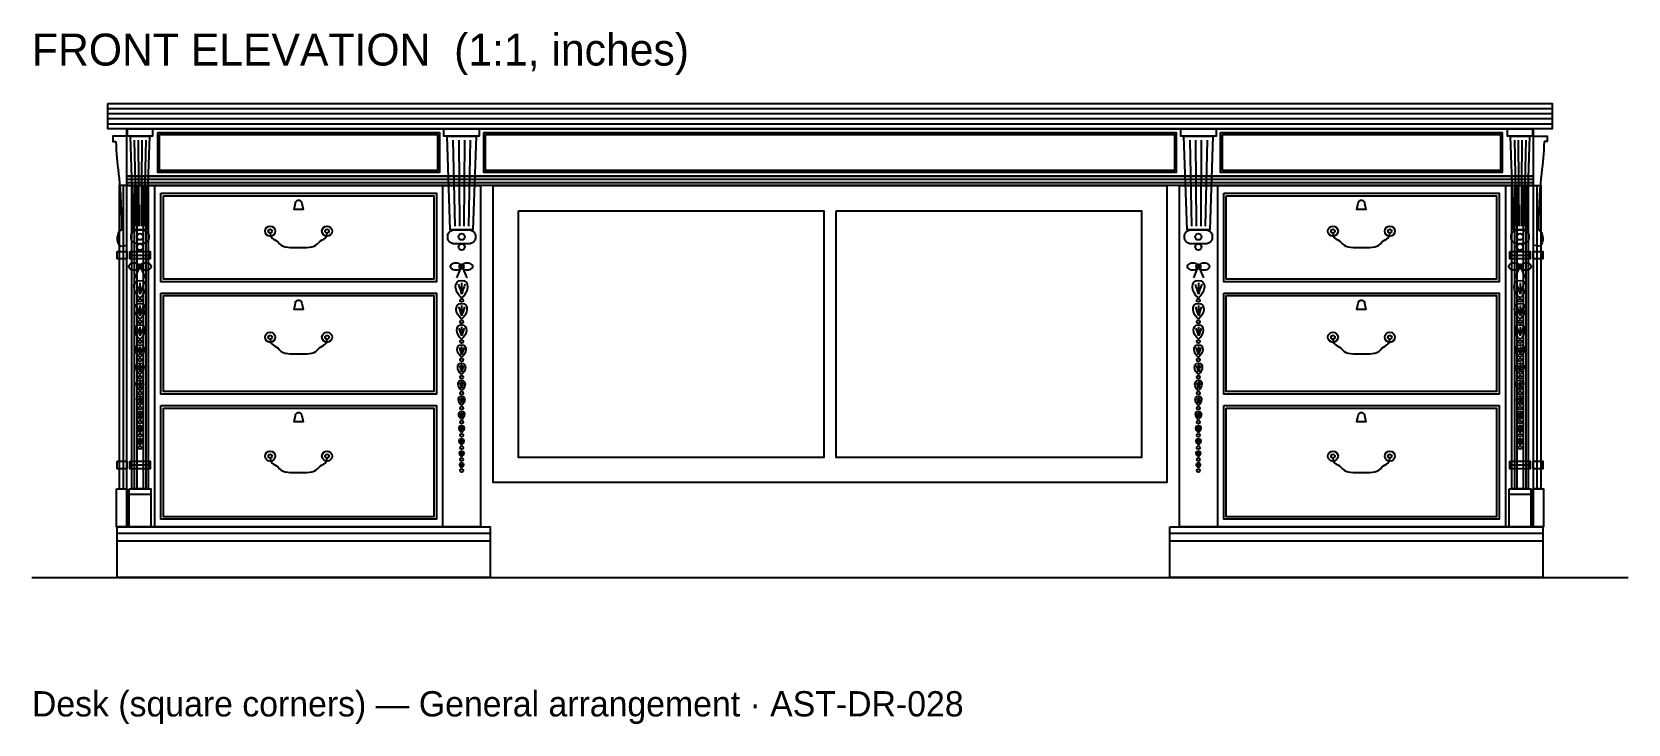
# Model space of a CAD drawing. Header units: inches. Extents: x 0 to 404, y -9 to 35.
# Drawn here: x 0 to 99.4, y -9.1 to 34 of the extents above; entities that cross this region are included whole.
import ezdxf

# ---------------------------------------------------------------- set-up
doc = ezdxf.new("R2010")
doc.units = ezdxf.units.IN
doc.header["$MEASUREMENT"] = 0
doc.layers.add('Front elevation', color=7, linetype='Continuous')

msp = doc.modelspace()

# ---------------------------------------------------------------- linework, layer by layer
at = {"layer": 'Front elevation'}
for p, q in [((4.724, 29.213), (94.724, 29.213)), ((4.724, 28.898), (94.724, 28.898)), ((4.724, 28.583), (94.724, 28.583)), ((4.724, 28.268), (94.724, 28.268)), ((6.378, 27.244), (6.496, 21.89)), ((6.614, 27.244), (6.654, 21.89)), ((6.85, 27.244), (6.811, 21.89)), ((7.087, 27.244), (6.969, 21.89)), ((26.228, 27.244), (26.346, 21.89)), ((26.591, 27.244), (26.63, 21.89)), ((26.953, 27.244), (26.913, 21.89)), ((27.315, 27.244), (27.197, 21.89)), ((72.134, 27.244), (72.252, 21.89)), ((72.496, 27.244), (72.535, 21.89)), ((72.858, 27.244), (72.819, 21.89)), ((73.22, 27.244), (73.102, 21.89)), ((92.362, 27.244), (92.48, 21.89)), ((92.598, 27.244), (92.638, 21.89)), ((92.835, 27.244), (92.795, 21.89)), ((93.071, 27.244), (92.953, 21.89)), ((5.693, 24.409), (5.693, 5.512)), ((5.906, 24.803), (93.543, 24.803)), ((5.906, 24.606), (93.543, 24.606)), ((6.378, 24.409), (6.378, 5.512)), ((6.537, 24.409), (6.537, 5.512)), ((6.927, 24.409), (6.927, 5.512)), ((7.087, 24.409), (7.087, 5.512)), ((7.638, 24.409), (7.638, 3.15)), ((25.591, 24.409), (25.591, 3.15)), ((73.858, 24.409), (73.858, 3.15)), ((91.811, 24.409), (91.811, 3.15)), ((92.362, 24.409), (92.362, 5.512)), ((92.522, 24.409), (92.522, 5.512)), ((92.911, 24.409), (92.911, 5.512)), ((93.071, 24.409), (93.071, 5.512)), ((93.756, 24.409), (93.756, 5.512)), ((6.102, 20.079), (7.362, 20.079)), ((92.087, 20.079), (93.346, 20.079)), ((6.102, 7.008), (7.362, 7.008)), ((92.087, 7.008), (93.346, 7.008)), ((6.063, 5.197), (7.402, 5.197)), ((92.047, 5.197), (93.386, 5.197)), ((5.315, 2.756), (28.543, 2.756)), ((5.315, 2.283), (28.543, 2.283)), ((70.906, 2.756), (94.134, 2.756)), ((70.906, 2.283), (94.134, 2.283)), ((0, 0), (99.449, 0))]:
    msp.add_line(p, q, dxfattribs=at)
for points in [[(4.724, 29.528), (94.724, 29.528), (94.724, 27.953), (4.724, 27.953), (4.724, 29.528)], [(5.906, 27.953), (93.543, 27.953), (93.543, 25), (5.906, 25), (5.906, 27.953)], [(5.945, 27.953), (7.52, 27.953), (7.52, 27.48), (5.945, 27.48), (5.945, 27.953)], [(25.669, 27.953), (27.874, 27.953), (27.874, 27.48), (25.669, 27.48), (25.669, 27.953)], [(71.575, 27.953), (73.78, 27.953), (73.78, 27.48), (71.575, 27.48), (71.575, 27.953)], [(91.929, 27.953), (93.504, 27.953), (93.504, 27.48), (91.929, 27.48), (91.929, 27.953)], [(5.906, 27.48), (5.039, 27.48), (5.039, 27.165), (5.236, 27.165)], [(6.142, 27.48), (7.323, 27.48), (7.126, 21.654), (6.339, 21.654), (6.142, 27.48)], [(7.835, 27.717), (25.394, 27.717), (25.394, 25.236), (7.835, 25.236), (7.835, 27.717)], [(7.953, 27.598), (25.276, 27.598), (25.276, 25.354), (7.953, 25.354), (7.953, 27.598)], [(25.866, 27.48), (27.677, 27.48), (27.48, 21.654), (26.063, 21.654), (25.866, 27.48)], [(28.15, 27.717), (71.299, 27.717), (71.299, 25.236), (28.15, 25.236), (28.15, 27.717)], [(28.268, 27.598), (71.181, 27.598), (71.181, 25.354), (28.268, 25.354), (28.268, 27.598)], [(71.772, 27.48), (73.583, 27.48), (73.386, 21.654), (71.969, 21.654), (71.772, 27.48)], [(74.055, 27.717), (91.614, 27.717), (91.614, 25.236), (74.055, 25.236), (74.055, 27.717)], [(74.173, 27.598), (91.496, 27.598), (91.496, 25.354), (74.173, 25.354), (74.173, 27.598)], [(92.126, 27.48), (93.307, 27.48), (93.11, 21.654), (92.323, 21.654), (92.126, 27.48)], [(93.543, 27.48), (94.409, 27.48), (94.409, 27.165), (94.213, 27.165)], [(5.906, 25), (93.543, 25), (93.543, 24.409), (5.906, 24.409), (5.906, 25)], [(5.906, 24.409), (5.433, 24.409), (5.433, 5.512), (5.906, 5.512)], [(5.906, 24.409), (27.953, 24.409), (27.953, 3.15), (5.906, 3.15), (5.906, 24.409)], [(6.22, 24.409), (7.244, 24.409), (7.244, 5.512), (6.22, 5.512), (6.22, 24.409)], [(8.031, 23.937), (25.197, 23.937), (25.197, 18.425), (8.031, 18.425), (8.031, 23.937)], [(28.74, 24.409), (70.709, 24.409), (70.709, 5.906), (28.74, 5.906), (28.74, 24.409)], [(71.496, 24.409), (93.543, 24.409), (93.543, 3.15), (71.496, 3.15), (71.496, 24.409)], [(74.252, 23.937), (91.417, 23.937), (91.417, 18.425), (74.252, 18.425), (74.252, 23.937)], [(92.205, 24.409), (93.228, 24.409), (93.228, 5.512), (92.205, 5.512), (92.205, 24.409)], [(93.543, 24.409), (94.016, 24.409), (94.016, 5.512), (93.543, 5.512)], [(8.189, 23.78), (25.039, 23.78), (25.039, 18.583), (8.189, 18.583), (8.189, 23.78)], [(16.811, 23.307), (16.89, 22.913), (16.339, 22.913), (16.417, 23.307)], [(74.409, 23.78), (91.26, 23.78), (91.26, 18.583), (74.409, 18.583), (74.409, 23.78)], [(83.031, 23.307), (83.11, 22.913), (82.559, 22.913), (82.638, 23.307)], [(30.315, 22.835), (49.331, 22.835), (49.331, 7.48), (30.315, 7.48), (30.315, 22.835)], [(50.118, 22.835), (69.134, 22.835), (69.134, 7.48), (50.118, 7.48), (50.118, 22.835)], [(6.181, 21.181), (6.181, 21.26)], [(6.575, 21.654), (6.89, 21.654)], [(7.283, 21.26), (7.283, 21.181)], [(25.906, 21.181), (25.906, 21.26)], [(26.299, 21.654), (27.244, 21.654)], [(27.638, 21.26), (27.638, 21.181)], [(71.811, 21.181), (71.811, 21.26)], [(72.205, 21.654), (73.15, 21.654)], [(73.543, 21.26), (73.543, 21.181)], [(92.165, 21.181), (92.165, 21.26)], [(92.559, 21.654), (92.874, 21.654)], [(93.268, 21.26), (93.268, 21.181)], [(5.315, 20.315), (5.906, 20.315), (5.906, 19.843), (5.315, 19.843), (5.315, 20.315)], [(5.512, 20.63), (5.906, 20.709)], [(6.102, 20.315), (7.362, 20.315), (7.362, 19.843), (6.102, 19.843), (6.102, 20.315)], [(6.89, 20.787), (6.575, 20.787)], [(27.244, 20.787), (26.299, 20.787)], [(73.15, 20.787), (72.205, 20.787)], [(92.087, 20.315), (93.346, 20.315), (93.346, 19.843), (92.087, 19.843), (92.087, 20.315)], [(92.874, 20.787), (92.559, 20.787)], [(93.937, 20.63), (93.543, 20.709)], [(93.543, 20.315), (94.134, 20.315), (94.134, 19.843), (93.543, 19.843), (93.543, 20.315)], [(6.654, 19.252), (6.417, 18.661)], [(6.811, 19.252), (7.047, 18.661)], [(26.693, 19.252), (26.457, 18.661)], [(26.85, 19.252), (27.087, 18.661)], [(72.598, 19.252), (72.362, 18.661)], [(72.756, 19.252), (72.992, 18.661)], [(92.638, 19.252), (92.402, 18.661)], [(92.795, 19.252), (93.031, 18.661)], [(6.732, 18.362), (6.732, 17.654)], [(26.772, 18.362), (26.772, 17.654)], [(72.677, 18.362), (72.677, 17.654)], [(92.717, 18.362), (92.717, 17.654)], [(6.732, 16.935), (6.732, 16.298)], [(8.031, 17.717), (25.197, 17.717), (25.197, 11.417), (8.031, 11.417), (8.031, 17.717)], [(8.189, 17.559), (25.039, 17.559), (25.039, 11.575), (8.189, 11.575), (8.189, 17.559)], [(16.811, 17.087), (16.89, 16.693), (16.339, 16.693), (16.417, 17.087)], [(26.772, 16.935), (26.772, 16.298)], [(72.677, 16.935), (72.677, 16.298)], [(74.252, 17.717), (91.417, 17.717), (91.417, 11.417), (74.252, 11.417), (74.252, 17.717)], [(74.409, 17.559), (91.26, 17.559), (91.26, 11.575), (74.409, 11.575), (74.409, 17.559)], [(83.031, 17.087), (83.11, 16.693), (82.559, 16.693), (82.638, 17.087)], [(92.717, 16.935), (92.717, 16.298)], [(6.732, 15.616), (6.732, 15.042)], [(26.772, 15.616), (26.772, 15.042)], [(72.677, 15.616), (72.677, 15.042)], [(92.717, 15.616), (92.717, 15.042)], [(6.732, 14.393), (6.732, 13.876)], [(26.772, 14.393), (26.772, 13.876)], [(72.677, 14.393), (72.677, 13.876)], [(92.717, 14.393), (92.717, 13.876)], [(6.732, 13.257), (6.732, 12.792)], [(26.772, 13.257), (26.772, 12.792)], [(72.677, 13.257), (72.677, 12.792)], [(92.717, 13.257), (92.717, 12.792)], [(6.732, 12.199), (6.732, 11.78)], [(26.772, 12.199), (26.772, 11.78)], [(72.677, 12.199), (72.677, 11.78)], [(92.717, 12.199), (92.717, 11.78)], [(6.732, 11.211), (6.732, 10.835)], [(26.772, 11.211), (26.772, 10.835)], [(72.677, 11.211), (72.677, 10.835)], [(92.717, 11.211), (92.717, 10.835)], [(6.732, 10.287), (6.732, 9.948)], [(8.031, 10.709), (25.197, 10.709), (25.197, 3.622), (8.031, 3.622), (8.031, 10.709)], [(8.189, 10.551), (25.039, 10.551), (25.039, 3.78), (8.189, 3.78), (8.189, 10.551)], [(16.811, 10.079), (16.89, 9.685), (16.339, 9.685), (16.417, 10.079)], [(26.772, 10.287), (26.772, 9.948)], [(72.677, 10.287), (72.677, 9.948)], [(74.252, 10.709), (91.417, 10.709), (91.417, 3.622), (74.252, 3.622), (74.252, 10.709)], [(74.409, 10.551), (91.26, 10.551), (91.26, 3.78), (74.409, 3.78), (74.409, 10.551)], [(83.031, 10.079), (83.11, 9.685), (82.559, 9.685), (82.638, 10.079)], [(92.717, 10.287), (92.717, 9.948)], [(6.732, 9.42), (6.732, 9.115)], [(26.772, 9.42), (26.772, 9.115)], [(72.677, 9.42), (72.677, 9.115)], [(92.717, 9.42), (92.717, 9.115)], [(6.732, 8.604), (6.732, 8.329)], [(26.772, 8.604), (26.772, 8.329)], [(72.677, 8.604), (72.677, 8.329)], [(92.717, 8.604), (92.717, 8.329)], [(5.315, 7.244), (5.906, 7.244), (5.906, 6.772), (5.315, 6.772), (5.315, 7.244)], [(6.102, 7.244), (7.362, 7.244), (7.362, 6.772), (6.102, 6.772), (6.102, 7.244)], [(26.772, 7.834), (26.772, 7.587)], [(26.772, 7.106), (26.772, 6.883)], [(72.677, 7.834), (72.677, 7.587)], [(72.677, 7.106), (72.677, 6.883)], [(92.087, 7.244), (93.346, 7.244), (93.346, 6.772), (92.087, 6.772), (92.087, 7.244)], [(93.543, 7.244), (94.134, 7.244), (94.134, 6.772), (93.543, 6.772), (93.543, 7.244)], [(5.276, 5.512), (5.906, 5.512), (5.906, 3.15), (5.276, 3.15), (5.276, 5.512)], [(6.063, 5.512), (7.402, 5.512), (7.402, 3.15), (6.063, 3.15), (6.063, 5.512)], [(92.047, 5.512), (93.386, 5.512), (93.386, 3.15), (92.047, 3.15), (92.047, 5.512)], [(93.543, 5.512), (94.173, 5.512), (94.173, 3.15), (93.543, 3.15), (93.543, 5.512)], [(5.315, 3.15), (28.543, 3.15), (28.543, 0), (5.315, 0), (5.315, 3.15)], [(70.906, 3.15), (94.134, 3.15), (94.134, 0), (70.906, 0), (70.906, 3.15)]]:
    msp.add_lwpolyline(points, dxfattribs=at)
for centre, radius in [((14.843, 21.575), 0.315), ((18.386, 21.575), 0.315), ((81.063, 21.575), 0.315), ((84.606, 21.575), 0.315), ((6.732, 21.22), 0.197), ((14.843, 21.575), 0.118), ((18.386, 21.575), 0.118), ((26.772, 21.22), 0.197), ((72.677, 21.22), 0.197), ((81.063, 21.575), 0.118), ((84.606, 21.575), 0.118), ((92.717, 21.22), 0.197), ((6.732, 20.591), 0.197), ((26.772, 20.591), 0.197), ((72.677, 20.591), 0.197), ((92.717, 20.591), 0.197), ((6.732, 19.37), 0.138), ((26.772, 19.37), 0.138), ((72.677, 19.37), 0.138), ((92.717, 19.37), 0.138), ((6.732, 17.26), 0.0984), ((26.772, 17.26), 0.0984), ((72.677, 17.26), 0.0984), ((92.717, 17.26), 0.0984), ((6.732, 15.928), 0.0984), ((26.772, 15.928), 0.0984), ((72.677, 15.928), 0.0984), ((92.717, 15.928), 0.0984), ((14.843, 14.961), 0.315), ((14.843, 14.961), 0.118), ((18.386, 14.961), 0.315), ((18.386, 14.961), 0.118), ((81.063, 14.961), 0.315), ((81.063, 14.961), 0.118), ((84.606, 14.961), 0.315), ((84.606, 14.961), 0.118), ((6.732, 14.693), 0.0984), ((26.772, 14.693), 0.0984), ((72.677, 14.693), 0.0984), ((92.717, 14.693), 0.0984), ((6.732, 13.547), 0.0984), ((26.772, 13.547), 0.0984), ((72.677, 13.547), 0.0984), ((92.717, 13.547), 0.0984), ((6.732, 12.479), 0.0984), ((26.772, 12.479), 0.0984), ((72.677, 12.479), 0.0984), ((92.717, 12.479), 0.0984), ((6.732, 11.483), 0.0984), ((26.772, 11.483), 0.0984), ((72.677, 11.483), 0.0984), ((92.717, 11.483), 0.0984), ((6.732, 10.552), 0.0984), ((26.772, 10.552), 0.0984), ((72.677, 10.552), 0.0984), ((92.717, 10.552), 0.0984), ((6.732, 9.678), 0.0984), ((6.732, 8.855), 0.0984), ((26.772, 9.678), 0.0984), ((26.772, 8.855), 0.0984), ((72.677, 9.678), 0.0984), ((72.677, 8.855), 0.0984), ((92.717, 9.678), 0.0984), ((92.717, 8.855), 0.0984), ((6.732, 8.08), 0.0984), ((26.772, 8.08), 0.0984), ((72.677, 8.08), 0.0984), ((92.717, 8.08), 0.0984), ((14.843, 7.559), 0.315), ((14.843, 7.559), 0.118), ((18.386, 7.559), 0.315), ((18.386, 7.559), 0.118), ((26.772, 7.347), 0.0984), ((72.677, 7.347), 0.0984), ((81.063, 7.559), 0.315), ((81.063, 7.559), 0.118), ((84.606, 7.559), 0.315), ((84.606, 7.559), 0.118), ((26.772, 6.652), 0.0984), ((72.677, 6.652), 0.0984)]:
    msp.add_circle(centre, radius, dxfattribs=at)
for points in [[(5.236, 27.165), (5.236, 25.591), (5.551, 25.197), (5.591, 21.654)], [(94.213, 27.165), (94.213, 25.591), (93.898, 25.197), (93.858, 21.654)], [(5.591, 21.654), (5.276, 21.575), (5.197, 20.787), (5.512, 20.63)], [(14.843, 21.457), (14.843, 21.024), (15.197, 21.102), (15.433, 20.787)], [(17.795, 20.787), (18.031, 21.102), (18.386, 21.024), (18.386, 21.457)], [(81.063, 21.457), (81.063, 21.024), (81.417, 21.102), (81.654, 20.787)], [(84.016, 20.787), (84.252, 21.102), (84.606, 21.024), (84.606, 21.457)], [(93.858, 21.654), (94.173, 21.575), (94.252, 20.787), (93.937, 20.63)], [(6.732, 17.417), (6.26, 17.795), (6.213, 18.504), (6.732, 18.504)], [(6.524, 18.268), (6.6, 18.047), (6.669, 17.843), (6.732, 17.654)], [(6.732, 18.504), (7.252, 18.504), (7.205, 17.795), (6.732, 17.417)], [(6.94, 18.268), (6.865, 18.047), (6.795, 17.843), (6.732, 17.654)], [(26.772, 17.417), (26.299, 17.795), (26.252, 18.504), (26.772, 18.504)], [(26.564, 18.268), (26.639, 18.047), (26.709, 17.843), (26.772, 17.654)], [(26.772, 18.504), (27.291, 18.504), (27.244, 17.795), (26.772, 17.417)], [(26.98, 18.268), (26.904, 18.047), (26.835, 17.843), (26.772, 17.654)], [(72.677, 17.417), (72.205, 17.795), (72.157, 18.504), (72.677, 18.504)], [(72.469, 18.268), (72.545, 18.047), (72.614, 17.843), (72.677, 17.654)], [(72.677, 18.504), (73.197, 18.504), (73.15, 17.795), (72.677, 17.417)], [(72.885, 18.268), (72.809, 18.047), (72.74, 17.843), (72.677, 17.654)], [(92.717, 17.417), (92.244, 17.795), (92.197, 18.504), (92.717, 18.504)], [(92.509, 18.268), (92.584, 18.047), (92.654, 17.843), (92.717, 17.654)], [(92.717, 18.504), (93.236, 18.504), (93.189, 17.795), (92.717, 17.417)], [(92.924, 18.268), (92.849, 18.047), (92.78, 17.843), (92.717, 17.654)], [(6.732, 16.085), (6.307, 16.425), (6.265, 17.063), (6.732, 17.063)], [(6.732, 17.063), (7.2, 17.063), (7.157, 16.425), (6.732, 16.085)], [(26.772, 16.085), (26.346, 16.425), (26.304, 17.063), (26.772, 17.063)], [(26.772, 17.063), (27.239, 17.063), (27.197, 16.425), (26.772, 16.085)], [(72.677, 16.085), (72.252, 16.425), (72.209, 17.063), (72.677, 17.063)], [(72.677, 17.063), (73.145, 17.063), (73.102, 16.425), (72.677, 16.085)], [(92.717, 16.085), (92.291, 16.425), (92.249, 17.063), (92.717, 17.063)], [(92.717, 17.063), (93.184, 17.063), (93.142, 16.425), (92.717, 16.085)], [(6.545, 16.85), (6.613, 16.652), (6.676, 16.468), (6.732, 16.298)], [(6.919, 16.85), (6.851, 16.652), (6.789, 16.468), (6.732, 16.298)], [(26.585, 16.85), (26.653, 16.652), (26.715, 16.468), (26.772, 16.298)], [(26.959, 16.85), (26.891, 16.652), (26.828, 16.468), (26.772, 16.298)], [(72.49, 16.85), (72.558, 16.652), (72.62, 16.468), (72.677, 16.298)], [(72.864, 16.85), (72.796, 16.652), (72.734, 16.468), (72.677, 16.298)], [(92.529, 16.85), (92.597, 16.652), (92.66, 16.468), (92.717, 16.298)], [(92.904, 16.85), (92.836, 16.652), (92.773, 16.468), (92.717, 16.298)], [(6.732, 14.851), (6.35, 15.157), (6.311, 15.731), (6.732, 15.731)], [(6.564, 15.539), (6.625, 15.361), (6.681, 15.195), (6.732, 15.042)], [(6.732, 15.731), (7.153, 15.731), (7.115, 15.157), (6.732, 14.851)], [(6.901, 15.539), (6.839, 15.361), (6.783, 15.195), (6.732, 15.042)], [(26.772, 14.851), (26.389, 15.157), (26.351, 15.731), (26.772, 15.731)], [(26.603, 15.539), (26.665, 15.361), (26.721, 15.195), (26.772, 15.042)], [(26.772, 15.731), (27.193, 15.731), (27.154, 15.157), (26.772, 14.851)], [(26.94, 15.539), (26.879, 15.361), (26.823, 15.195), (26.772, 15.042)], [(72.677, 14.851), (72.294, 15.157), (72.256, 15.731), (72.677, 15.731)], [(72.509, 15.539), (72.57, 15.361), (72.626, 15.195), (72.677, 15.042)], [(72.677, 15.731), (73.098, 15.731), (73.06, 15.157), (72.677, 14.851)], [(72.846, 15.539), (72.784, 15.361), (72.728, 15.195), (72.677, 15.042)], [(92.717, 14.851), (92.334, 15.157), (92.296, 15.731), (92.717, 15.731)], [(92.548, 15.539), (92.609, 15.361), (92.666, 15.195), (92.717, 15.042)], [(92.717, 15.731), (93.137, 15.731), (93.099, 15.157), (92.717, 14.851)], [(92.885, 15.539), (92.824, 15.361), (92.768, 15.195), (92.717, 15.042)], [(6.732, 13.704), (6.388, 13.98), (6.353, 14.496), (6.732, 14.496)], [(6.581, 14.324), (6.636, 14.163), (6.686, 14.014), (6.732, 13.876)], [(6.732, 14.496), (7.111, 14.496), (7.077, 13.98), (6.732, 13.704)], [(6.884, 14.324), (6.829, 14.163), (6.778, 14.014), (6.732, 13.876)], [(14.843, 14.843), (14.843, 14.409), (15.197, 14.488), (15.433, 14.173)], [(17.795, 14.173), (18.031, 14.488), (18.386, 14.409), (18.386, 14.843)], [(26.772, 13.704), (26.427, 13.98), (26.393, 14.496), (26.772, 14.496)], [(26.62, 14.324), (26.675, 14.163), (26.726, 14.014), (26.772, 13.876)], [(26.772, 14.496), (27.151, 14.496), (27.116, 13.98), (26.772, 13.704)], [(26.923, 14.324), (26.868, 14.163), (26.818, 14.014), (26.772, 13.876)], [(72.677, 13.704), (72.333, 13.98), (72.298, 14.496), (72.677, 14.496)], [(72.526, 14.324), (72.581, 14.163), (72.631, 14.014), (72.677, 13.876)], [(72.677, 14.496), (73.056, 14.496), (73.022, 13.98), (72.677, 13.704)], [(72.829, 14.324), (72.774, 14.163), (72.723, 14.014), (72.677, 13.876)], [(81.063, 14.843), (81.063, 14.409), (81.417, 14.488), (81.654, 14.173)], [(84.016, 14.173), (84.252, 14.488), (84.606, 14.409), (84.606, 14.843)], [(92.717, 13.704), (92.372, 13.98), (92.338, 14.496), (92.717, 14.496)], [(92.565, 14.324), (92.62, 14.163), (92.671, 14.014), (92.717, 13.876)], [(92.717, 14.496), (93.095, 14.496), (93.061, 13.98), (92.717, 13.704)], [(92.868, 14.324), (92.813, 14.163), (92.762, 14.014), (92.717, 13.876)], [(6.732, 12.637), (6.422, 12.885), (6.391, 13.35), (6.732, 13.35)], [(6.596, 13.195), (6.645, 13.05), (6.691, 12.916), (6.732, 12.792)], [(6.732, 13.35), (7.073, 13.35), (7.042, 12.885), (6.732, 12.637)], [(6.869, 13.195), (6.819, 13.05), (6.774, 12.916), (6.732, 12.792)], [(26.772, 12.637), (26.462, 12.885), (26.431, 13.35), (26.772, 13.35)], [(26.635, 13.195), (26.685, 13.05), (26.73, 12.916), (26.772, 12.792)], [(26.772, 13.35), (27.113, 13.35), (27.082, 12.885), (26.772, 12.637)], [(26.908, 13.195), (26.858, 13.05), (26.813, 12.916), (26.772, 12.792)], [(72.677, 12.637), (72.367, 12.885), (72.336, 13.35), (72.677, 13.35)], [(72.541, 13.195), (72.59, 13.05), (72.636, 12.916), (72.677, 12.792)], [(72.677, 13.35), (73.018, 13.35), (72.987, 12.885), (72.677, 12.637)], [(72.814, 13.195), (72.764, 13.05), (72.718, 12.916), (72.677, 12.792)], [(92.717, 12.637), (92.407, 12.885), (92.376, 13.35), (92.717, 13.35)], [(92.58, 13.195), (92.63, 13.05), (92.675, 12.916), (92.717, 12.792)], [(92.717, 13.35), (93.058, 13.35), (93.027, 12.885), (92.717, 12.637)], [(92.853, 13.195), (92.803, 13.05), (92.758, 12.916), (92.717, 12.792)], [(6.732, 11.641), (6.453, 11.864), (6.425, 12.282), (6.732, 12.282)], [(6.61, 12.143), (6.654, 12.013), (6.695, 11.892), (6.732, 11.78)], [(6.732, 12.282), (7.039, 12.282), (7.011, 11.864), (6.732, 11.641)], [(6.855, 12.143), (6.81, 12.013), (6.769, 11.892), (6.732, 11.78)], [(26.772, 11.641), (26.493, 11.864), (26.465, 12.282), (26.772, 12.282)], [(26.649, 12.143), (26.694, 12.013), (26.734, 11.892), (26.772, 11.78)], [(26.772, 12.282), (27.079, 12.282), (27.051, 11.864), (26.772, 11.641)], [(26.894, 12.143), (26.85, 12.013), (26.809, 11.892), (26.772, 11.78)], [(72.677, 11.641), (72.398, 11.864), (72.37, 12.282), (72.677, 12.282)], [(72.554, 12.143), (72.599, 12.013), (72.64, 11.892), (72.677, 11.78)], [(72.677, 12.282), (72.984, 12.282), (72.956, 11.864), (72.677, 11.641)], [(72.8, 12.143), (72.755, 12.013), (72.714, 11.892), (72.677, 11.78)], [(92.717, 11.641), (92.438, 11.864), (92.41, 12.282), (92.717, 12.282)], [(92.594, 12.143), (92.638, 12.013), (92.679, 11.892), (92.717, 11.78)], [(92.717, 12.282), (93.023, 12.282), (92.996, 11.864), (92.717, 11.641)], [(92.839, 12.143), (92.795, 12.013), (92.754, 11.892), (92.717, 11.78)], [(6.732, 10.709), (6.481, 10.91), (6.456, 11.287), (6.732, 11.287)], [(6.622, 11.161), (6.662, 11.044), (6.699, 10.935), (6.732, 10.835)], [(6.732, 11.287), (7.008, 11.287), (6.983, 10.91), (6.732, 10.709)], [(6.843, 11.161), (6.803, 11.044), (6.766, 10.935), (6.732, 10.835)], [(26.772, 10.709), (26.521, 10.91), (26.495, 11.287), (26.772, 11.287)], [(26.661, 11.161), (26.701, 11.044), (26.738, 10.935), (26.772, 10.835)], [(26.772, 11.287), (27.048, 11.287), (27.023, 10.91), (26.772, 10.709)], [(26.882, 11.161), (26.842, 11.044), (26.805, 10.935), (26.772, 10.835)], [(72.677, 10.709), (72.426, 10.91), (72.401, 11.287), (72.677, 11.287)], [(72.567, 11.161), (72.607, 11.044), (72.644, 10.935), (72.677, 10.835)], [(72.677, 11.287), (72.953, 11.287), (72.928, 10.91), (72.677, 10.709)], [(72.788, 11.161), (72.747, 11.044), (72.711, 10.935), (72.677, 10.835)], [(92.717, 10.709), (92.465, 10.91), (92.44, 11.287), (92.717, 11.287)], [(92.606, 11.161), (92.646, 11.044), (92.683, 10.935), (92.717, 10.835)], [(92.717, 11.287), (92.993, 11.287), (92.968, 10.91), (92.717, 10.709)], [(92.827, 11.161), (92.787, 11.044), (92.75, 10.935), (92.717, 10.835)], [(6.732, 9.835), (6.506, 10.016), (6.484, 10.355), (6.732, 10.355)], [(6.633, 10.242), (6.669, 10.136), (6.702, 10.038), (6.732, 9.948)], [(6.732, 10.355), (6.981, 10.355), (6.958, 10.016), (6.732, 9.835)], [(6.832, 10.242), (6.796, 10.136), (6.762, 10.038), (6.732, 9.948)], [(26.772, 9.835), (26.546, 10.016), (26.523, 10.355), (26.772, 10.355)], [(26.672, 10.242), (26.708, 10.136), (26.742, 10.038), (26.772, 9.948)], [(26.772, 10.355), (27.02, 10.355), (26.998, 10.016), (26.772, 9.835)], [(26.871, 10.242), (26.835, 10.136), (26.802, 10.038), (26.772, 9.948)], [(72.677, 9.835), (72.451, 10.016), (72.429, 10.355), (72.677, 10.355)], [(72.578, 10.242), (72.614, 10.136), (72.647, 10.038), (72.677, 9.948)], [(72.677, 10.355), (72.926, 10.355), (72.903, 10.016), (72.677, 9.835)], [(72.777, 10.242), (72.74, 10.136), (72.707, 10.038), (72.677, 9.948)], [(92.717, 9.835), (92.491, 10.016), (92.468, 10.355), (92.717, 10.355)], [(92.617, 10.242), (92.653, 10.136), (92.686, 10.038), (92.717, 9.948)], [(92.717, 10.355), (92.965, 10.355), (92.943, 10.016), (92.717, 9.835)], [(92.816, 10.242), (92.78, 10.136), (92.747, 10.038), (92.717, 9.948)], [(6.732, 9.013), (6.529, 9.176), (6.509, 9.481), (6.732, 9.481)], [(6.643, 9.379), (6.675, 9.284), (6.705, 9.196), (6.732, 9.115)], [(6.732, 9.481), (6.956, 9.481), (6.936, 9.176), (6.732, 9.013)], [(6.822, 9.379), (6.789, 9.284), (6.759, 9.196), (6.732, 9.115)], [(26.772, 9.013), (26.568, 9.176), (26.548, 9.481), (26.772, 9.481)], [(26.682, 9.379), (26.715, 9.284), (26.745, 9.196), (26.772, 9.115)], [(26.772, 9.481), (26.995, 9.481), (26.975, 9.176), (26.772, 9.013)], [(26.861, 9.379), (26.829, 9.284), (26.799, 9.196), (26.772, 9.115)], [(72.677, 9.013), (72.474, 9.176), (72.453, 9.481), (72.677, 9.481)], [(72.588, 9.379), (72.62, 9.284), (72.65, 9.196), (72.677, 9.115)], [(72.677, 9.481), (72.901, 9.481), (72.881, 9.176), (72.677, 9.013)], [(72.767, 9.379), (72.734, 9.284), (72.704, 9.196), (72.677, 9.115)], [(92.717, 9.013), (92.513, 9.176), (92.493, 9.481), (92.717, 9.481)], [(92.627, 9.379), (92.66, 9.284), (92.689, 9.196), (92.717, 9.115)], [(92.717, 9.481), (92.94, 9.481), (92.92, 9.176), (92.717, 9.013)], [(92.806, 9.379), (92.773, 9.284), (92.744, 9.196), (92.717, 9.115)], [(6.732, 8.238), (6.549, 8.384), (6.531, 8.659), (6.732, 8.659)], [(6.652, 8.567), (6.681, 8.482), (6.708, 8.402), (6.732, 8.329)], [(6.732, 8.659), (6.934, 8.659), (6.915, 8.384), (6.732, 8.238)], [(6.813, 8.567), (6.784, 8.482), (6.757, 8.402), (6.732, 8.329)], [(26.772, 8.238), (26.589, 8.384), (26.57, 8.659), (26.772, 8.659)], [(26.691, 8.567), (26.72, 8.482), (26.747, 8.402), (26.772, 8.329)], [(26.772, 8.659), (26.973, 8.659), (26.955, 8.384), (26.772, 8.238)], [(26.852, 8.567), (26.823, 8.482), (26.796, 8.402), (26.772, 8.329)], [(72.677, 8.238), (72.494, 8.384), (72.476, 8.659), (72.677, 8.659)], [(72.597, 8.567), (72.626, 8.482), (72.653, 8.402), (72.677, 8.329)], [(72.677, 8.659), (72.879, 8.659), (72.86, 8.384), (72.677, 8.238)], [(72.758, 8.567), (72.728, 8.482), (72.702, 8.402), (72.677, 8.329)], [(92.717, 8.238), (92.534, 8.384), (92.515, 8.659), (92.717, 8.659)], [(92.636, 8.567), (92.665, 8.482), (92.692, 8.402), (92.717, 8.329)], [(92.717, 8.659), (92.918, 8.659), (92.9, 8.384), (92.717, 8.238)], [(92.797, 8.567), (92.768, 8.482), (92.741, 8.402), (92.717, 8.329)], [(14.843, 7.441), (14.843, 7.008), (15.197, 7.087), (15.433, 6.772)], [(17.795, 6.772), (18.031, 7.087), (18.386, 7.008), (18.386, 7.441)], [(26.772, 7.504), (26.607, 7.636), (26.59, 7.883), (26.772, 7.883)], [(26.772, 6.809), (26.623, 6.928), (26.609, 7.15), (26.772, 7.15)], [(26.699, 7.801), (26.726, 7.724), (26.75, 7.653), (26.772, 7.587)], [(26.706, 7.076), (26.73, 7.007), (26.752, 6.943), (26.772, 6.883)], [(26.772, 7.883), (26.953, 7.883), (26.936, 7.636), (26.772, 7.504)], [(26.844, 7.801), (26.818, 7.724), (26.794, 7.653), (26.772, 7.587)], [(26.772, 7.15), (26.935, 7.15), (26.92, 6.928), (26.772, 6.809)], [(26.837, 7.076), (26.813, 7.007), (26.791, 6.943), (26.772, 6.883)], [(72.677, 7.504), (72.512, 7.636), (72.496, 7.883), (72.677, 7.883)], [(72.677, 6.809), (72.529, 6.928), (72.514, 7.15), (72.677, 7.15)], [(72.605, 7.801), (72.631, 7.724), (72.655, 7.653), (72.677, 7.587)], [(72.612, 7.076), (72.636, 7.007), (72.657, 6.943), (72.677, 6.883)], [(72.677, 7.883), (72.858, 7.883), (72.842, 7.636), (72.677, 7.504)], [(72.75, 7.801), (72.723, 7.724), (72.699, 7.653), (72.677, 7.587)], [(72.677, 7.15), (72.84, 7.15), (72.825, 6.928), (72.677, 6.809)], [(72.742, 7.076), (72.719, 7.007), (72.697, 6.943), (72.677, 6.883)], [(81.063, 7.441), (81.063, 7.008), (81.417, 7.087), (81.654, 6.772)], [(84.016, 6.772), (84.252, 7.087), (84.606, 7.008), (84.606, 7.441)]]:
    msp.add_open_spline(points, degree=3, dxfattribs=at)
for points, knots in [([(16.417, 23.307), (16.417, 23.342), (16.426, 23.376), (16.444, 23.406), (16.461, 23.435), (16.486, 23.46), (16.516, 23.478), (16.546, 23.495), (16.58, 23.504), (16.614, 23.504), (16.649, 23.504), (16.683, 23.495), (16.713, 23.478), (16.743, 23.46), (16.767, 23.435), (16.785, 23.406), (16.802, 23.376), (16.811, 23.342), (16.811, 23.307)], [0, 0, 0, 0, 1, 1, 1, 2, 2, 2, 3, 3, 3, 4, 4, 4, 5, 5, 5, 6, 6, 6, 6]), ([(82.638, 23.307), (82.638, 23.342), (82.647, 23.376), (82.664, 23.406), (82.681, 23.435), (82.706, 23.46), (82.736, 23.478), (82.766, 23.495), (82.8, 23.504), (82.835, 23.504), (82.869, 23.504), (82.903, 23.495), (82.933, 23.478), (82.963, 23.46), (82.988, 23.435), (83.005, 23.406), (83.022, 23.376), (83.031, 23.342), (83.031, 23.307)], [0, 0, 0, 0, 1, 1, 1, 2, 2, 2, 3, 3, 3, 4, 4, 4, 5, 5, 5, 6, 6, 6, 6]), ([(6.181, 21.26), (6.181, 21.329), (6.199, 21.397), (6.234, 21.457), (6.268, 21.517), (6.318, 21.566), (6.378, 21.601), (6.438, 21.635), (6.506, 21.654), (6.575, 21.654)], [0, 0, 0, 0, 1, 1, 1, 2, 2, 2, 3, 3, 3, 3]), ([(6.575, 20.787), (6.506, 20.787), (6.438, 20.806), (6.378, 20.84), (6.318, 20.875), (6.268, 20.924), (6.234, 20.984), (6.199, 21.044), (6.181, 21.112), (6.181, 21.181)], [0, 0, 0, 0, 1, 1, 1, 2, 2, 2, 3, 3, 3, 3]), ([(6.89, 21.654), (6.959, 21.654), (7.027, 21.635), (7.087, 21.601), (7.146, 21.566), (7.196, 21.517), (7.231, 21.457), (7.265, 21.397), (7.283, 21.329), (7.283, 21.26)], [0, 0, 0, 0, 1, 1, 1, 2, 2, 2, 3, 3, 3, 3]), ([(7.283, 21.181), (7.283, 21.112), (7.265, 21.044), (7.231, 20.984), (7.196, 20.924), (7.146, 20.875), (7.087, 20.84), (7.027, 20.806), (6.959, 20.787), (6.89, 20.787)], [0, 0, 0, 0, 1, 1, 1, 2, 2, 2, 3, 3, 3, 3]), ([(25.906, 21.26), (25.906, 21.329), (25.924, 21.397), (25.958, 21.457), (25.993, 21.517), (26.043, 21.566), (26.102, 21.601), (26.162, 21.635), (26.23, 21.654), (26.299, 21.654)], [0, 0, 0, 0, 1, 1, 1, 2, 2, 2, 3, 3, 3, 3]), ([(26.299, 20.787), (26.23, 20.787), (26.162, 20.806), (26.102, 20.84), (26.043, 20.875), (25.993, 20.924), (25.958, 20.984), (25.924, 21.044), (25.906, 21.112), (25.906, 21.181)], [0, 0, 0, 0, 1, 1, 1, 2, 2, 2, 3, 3, 3, 3]), ([(27.244, 21.654), (27.313, 21.654), (27.381, 21.635), (27.441, 21.601), (27.501, 21.566), (27.55, 21.517), (27.585, 21.457), (27.62, 21.397), (27.638, 21.329), (27.638, 21.26)], [0, 0, 0, 0, 1, 1, 1, 2, 2, 2, 3, 3, 3, 3]), ([(27.638, 21.181), (27.638, 21.112), (27.62, 21.044), (27.585, 20.984), (27.55, 20.924), (27.501, 20.875), (27.441, 20.84), (27.381, 20.806), (27.313, 20.787), (27.244, 20.787)], [0, 0, 0, 0, 1, 1, 1, 2, 2, 2, 3, 3, 3, 3]), ([(71.811, 21.26), (71.811, 21.329), (71.829, 21.397), (71.864, 21.457), (71.898, 21.517), (71.948, 21.566), (72.008, 21.601), (72.068, 21.635), (72.136, 21.654), (72.205, 21.654)], [0, 0, 0, 0, 1, 1, 1, 2, 2, 2, 3, 3, 3, 3]), ([(72.205, 20.787), (72.136, 20.787), (72.068, 20.806), (72.008, 20.84), (71.948, 20.875), (71.898, 20.924), (71.864, 20.984), (71.829, 21.044), (71.811, 21.112), (71.811, 21.181)], [0, 0, 0, 0, 1, 1, 1, 2, 2, 2, 3, 3, 3, 3]), ([(73.15, 21.654), (73.219, 21.654), (73.287, 21.635), (73.346, 21.601), (73.406, 21.566), (73.456, 21.517), (73.491, 21.457), (73.525, 21.397), (73.543, 21.329), (73.543, 21.26)], [0, 0, 0, 0, 1, 1, 1, 2, 2, 2, 3, 3, 3, 3]), ([(73.543, 21.181), (73.543, 21.112), (73.525, 21.044), (73.491, 20.984), (73.456, 20.924), (73.406, 20.875), (73.346, 20.84), (73.287, 20.806), (73.219, 20.787), (73.15, 20.787)], [0, 0, 0, 0, 1, 1, 1, 2, 2, 2, 3, 3, 3, 3]), ([(92.165, 21.26), (92.165, 21.329), (92.184, 21.397), (92.218, 21.457), (92.253, 21.517), (92.302, 21.566), (92.362, 21.601), (92.422, 21.635), (92.49, 21.654), (92.559, 21.654)], [0, 0, 0, 0, 1, 1, 1, 2, 2, 2, 3, 3, 3, 3]), ([(92.559, 20.787), (92.49, 20.787), (92.422, 20.806), (92.362, 20.84), (92.302, 20.875), (92.253, 20.924), (92.218, 20.984), (92.184, 21.044), (92.165, 21.112), (92.165, 21.181)], [0, 0, 0, 0, 1, 1, 1, 2, 2, 2, 3, 3, 3, 3]), ([(92.874, 21.654), (92.943, 21.654), (93.011, 21.635), (93.071, 21.601), (93.131, 21.566), (93.18, 21.517), (93.215, 21.457), (93.25, 21.397), (93.268, 21.329), (93.268, 21.26)], [0, 0, 0, 0, 1, 1, 1, 2, 2, 2, 3, 3, 3, 3]), ([(93.268, 21.181), (93.268, 21.112), (93.25, 21.044), (93.215, 20.984), (93.18, 20.924), (93.131, 20.875), (93.071, 20.84), (93.011, 20.806), (92.943, 20.787), (92.874, 20.787)], [0, 0, 0, 0, 1, 1, 1, 2, 2, 2, 3, 3, 3, 3]), ([(15.433, 20.787), (15.669, 20.512), (16.142, 20.551), (16.614, 20.551), (17.087, 20.551), (17.559, 20.512), (17.795, 20.787)], [0, 0, 0, 0, 1, 1, 1, 2, 2, 2, 2]), ([(81.654, 20.787), (81.89, 20.512), (82.362, 20.551), (82.835, 20.551), (83.307, 20.551), (83.78, 20.512), (84.016, 20.787)], [0, 0, 0, 0, 1, 1, 1, 2, 2, 2, 2]), ([(6.732, 19.37), (6.732, 19.332), (6.716, 19.295), (6.685, 19.262), (6.654, 19.229), (6.609, 19.202), (6.555, 19.183), (6.501, 19.164), (6.44, 19.154), (6.378, 19.154), (6.316, 19.154), (6.255, 19.164), (6.201, 19.183), (6.147, 19.202), (6.102, 19.229), (6.071, 19.262), (6.04, 19.295), (6.024, 19.332), (6.024, 19.37), (6.024, 19.408), (6.04, 19.445), (6.071, 19.478), (6.102, 19.511), (6.147, 19.539), (6.201, 19.558), (6.255, 19.577), (6.316, 19.587), (6.378, 19.587), (6.44, 19.587), (6.501, 19.577), (6.555, 19.558), (6.609, 19.539), (6.654, 19.511), (6.685, 19.478), (6.716, 19.445), (6.732, 19.408), (6.732, 19.37)], [0, 0, 0, 0, 1, 1, 1, 2, 2, 2, 3, 3, 3, 4, 4, 4, 5, 5, 5, 6, 6, 6, 7, 7, 7, 8, 8, 8, 9, 9, 9, 10, 10, 10, 11, 11, 11, 12, 12, 12, 12]), ([(7.441, 19.37), (7.441, 19.332), (7.425, 19.295), (7.393, 19.262), (7.362, 19.229), (7.318, 19.202), (7.264, 19.183), (7.21, 19.164), (7.149, 19.154), (7.087, 19.154), (7.024, 19.154), (6.963, 19.164), (6.909, 19.183), (6.856, 19.202), (6.811, 19.229), (6.78, 19.262), (6.749, 19.295), (6.732, 19.332), (6.732, 19.37), (6.732, 19.408), (6.749, 19.445), (6.78, 19.478), (6.811, 19.511), (6.856, 19.539), (6.909, 19.558), (6.963, 19.577), (7.024, 19.587), (7.087, 19.587), (7.149, 19.587), (7.21, 19.577), (7.264, 19.558), (7.318, 19.539), (7.362, 19.511), (7.393, 19.478), (7.425, 19.445), (7.441, 19.408), (7.441, 19.37)], [0, 0, 0, 0, 1, 1, 1, 2, 2, 2, 3, 3, 3, 4, 4, 4, 5, 5, 5, 6, 6, 6, 7, 7, 7, 8, 8, 8, 9, 9, 9, 10, 10, 10, 11, 11, 11, 12, 12, 12, 12]), ([(26.772, 19.37), (26.772, 19.332), (26.755, 19.295), (26.724, 19.262), (26.693, 19.229), (26.648, 19.202), (26.594, 19.183), (26.541, 19.164), (26.48, 19.154), (26.417, 19.154), (26.355, 19.154), (26.294, 19.164), (26.24, 19.183), (26.186, 19.202), (26.142, 19.229), (26.11, 19.262), (26.079, 19.295), (26.063, 19.332), (26.063, 19.37), (26.063, 19.408), (26.079, 19.445), (26.11, 19.478), (26.142, 19.511), (26.186, 19.539), (26.24, 19.558), (26.294, 19.577), (26.355, 19.587), (26.417, 19.587), (26.48, 19.587), (26.541, 19.577), (26.594, 19.558), (26.648, 19.539), (26.693, 19.511), (26.724, 19.478), (26.755, 19.445), (26.772, 19.408), (26.772, 19.37)], [0, 0, 0, 0, 1, 1, 1, 2, 2, 2, 3, 3, 3, 4, 4, 4, 5, 5, 5, 6, 6, 6, 7, 7, 7, 8, 8, 8, 9, 9, 9, 10, 10, 10, 11, 11, 11, 12, 12, 12, 12]), ([(27.48, 19.37), (27.48, 19.332), (27.464, 19.295), (27.433, 19.262), (27.402, 19.229), (27.357, 19.202), (27.303, 19.183), (27.249, 19.164), (27.188, 19.154), (27.126, 19.154), (27.064, 19.154), (27.003, 19.164), (26.949, 19.183), (26.895, 19.202), (26.85, 19.229), (26.819, 19.262), (26.788, 19.295), (26.772, 19.332), (26.772, 19.37), (26.772, 19.408), (26.788, 19.445), (26.819, 19.478), (26.85, 19.511), (26.895, 19.539), (26.949, 19.558), (27.003, 19.577), (27.064, 19.587), (27.126, 19.587), (27.188, 19.587), (27.249, 19.577), (27.303, 19.558), (27.357, 19.539), (27.402, 19.511), (27.433, 19.478), (27.464, 19.445), (27.48, 19.408), (27.48, 19.37)], [0, 0, 0, 0, 1, 1, 1, 2, 2, 2, 3, 3, 3, 4, 4, 4, 5, 5, 5, 6, 6, 6, 7, 7, 7, 8, 8, 8, 9, 9, 9, 10, 10, 10, 11, 11, 11, 12, 12, 12, 12]), ([(72.677, 19.37), (72.677, 19.332), (72.661, 19.295), (72.63, 19.262), (72.599, 19.229), (72.554, 19.202), (72.5, 19.183), (72.446, 19.164), (72.385, 19.154), (72.323, 19.154), (72.261, 19.154), (72.2, 19.164), (72.146, 19.183), (72.092, 19.202), (72.047, 19.229), (72.016, 19.262), (71.985, 19.295), (71.969, 19.332), (71.969, 19.37), (71.969, 19.408), (71.985, 19.445), (72.016, 19.478), (72.047, 19.511), (72.092, 19.539), (72.146, 19.558), (72.2, 19.577), (72.261, 19.587), (72.323, 19.587), (72.385, 19.587), (72.446, 19.577), (72.5, 19.558), (72.554, 19.539), (72.599, 19.511), (72.63, 19.478), (72.661, 19.445), (72.677, 19.408), (72.677, 19.37)], [0, 0, 0, 0, 1, 1, 1, 2, 2, 2, 3, 3, 3, 4, 4, 4, 5, 5, 5, 6, 6, 6, 7, 7, 7, 8, 8, 8, 9, 9, 9, 10, 10, 10, 11, 11, 11, 12, 12, 12, 12]), ([(73.386, 19.37), (73.386, 19.332), (73.369, 19.295), (73.338, 19.262), (73.307, 19.229), (73.263, 19.202), (73.209, 19.183), (73.155, 19.164), (73.094, 19.154), (73.031, 19.154), (72.969, 19.154), (72.908, 19.164), (72.854, 19.183), (72.8, 19.202), (72.756, 19.229), (72.725, 19.262), (72.694, 19.295), (72.677, 19.332), (72.677, 19.37), (72.677, 19.408), (72.694, 19.445), (72.725, 19.478), (72.756, 19.511), (72.8, 19.539), (72.854, 19.558), (72.908, 19.577), (72.969, 19.587), (73.031, 19.587), (73.094, 19.587), (73.155, 19.577), (73.209, 19.558), (73.263, 19.539), (73.307, 19.511), (73.338, 19.478), (73.369, 19.445), (73.386, 19.408), (73.386, 19.37)], [0, 0, 0, 0, 1, 1, 1, 2, 2, 2, 3, 3, 3, 4, 4, 4, 5, 5, 5, 6, 6, 6, 7, 7, 7, 8, 8, 8, 9, 9, 9, 10, 10, 10, 11, 11, 11, 12, 12, 12, 12]), ([(92.717, 19.37), (92.717, 19.332), (92.7, 19.295), (92.669, 19.262), (92.638, 19.229), (92.593, 19.202), (92.539, 19.183), (92.486, 19.164), (92.424, 19.154), (92.362, 19.154), (92.3, 19.154), (92.239, 19.164), (92.185, 19.183), (92.131, 19.202), (92.086, 19.229), (92.055, 19.262), (92.024, 19.295), (92.008, 19.332), (92.008, 19.37), (92.008, 19.408), (92.024, 19.445), (92.055, 19.478), (92.086, 19.511), (92.131, 19.539), (92.185, 19.558), (92.239, 19.577), (92.3, 19.587), (92.362, 19.587), (92.424, 19.587), (92.486, 19.577), (92.539, 19.558), (92.593, 19.539), (92.638, 19.511), (92.669, 19.478), (92.7, 19.445), (92.717, 19.408), (92.717, 19.37)], [0, 0, 0, 0, 1, 1, 1, 2, 2, 2, 3, 3, 3, 4, 4, 4, 5, 5, 5, 6, 6, 6, 7, 7, 7, 8, 8, 8, 9, 9, 9, 10, 10, 10, 11, 11, 11, 12, 12, 12, 12]), ([(93.425, 19.37), (93.425, 19.332), (93.409, 19.295), (93.378, 19.262), (93.347, 19.229), (93.302, 19.202), (93.248, 19.183), (93.194, 19.164), (93.133, 19.154), (93.071, 19.154), (93.009, 19.154), (92.948, 19.164), (92.894, 19.183), (92.84, 19.202), (92.795, 19.229), (92.764, 19.262), (92.733, 19.295), (92.717, 19.332), (92.717, 19.37), (92.717, 19.408), (92.733, 19.445), (92.764, 19.478), (92.795, 19.511), (92.84, 19.539), (92.894, 19.558), (92.948, 19.577), (93.009, 19.587), (93.071, 19.587), (93.133, 19.587), (93.194, 19.577), (93.248, 19.558), (93.302, 19.539), (93.347, 19.511), (93.378, 19.478), (93.409, 19.445), (93.425, 19.408), (93.425, 19.37)], [0, 0, 0, 0, 1, 1, 1, 2, 2, 2, 3, 3, 3, 4, 4, 4, 5, 5, 5, 6, 6, 6, 7, 7, 7, 8, 8, 8, 9, 9, 9, 10, 10, 10, 11, 11, 11, 12, 12, 12, 12]), ([(16.417, 17.087), (16.417, 17.121), (16.426, 17.155), (16.444, 17.185), (16.461, 17.215), (16.486, 17.24), (16.516, 17.257), (16.546, 17.274), (16.58, 17.283), (16.614, 17.283), (16.649, 17.283), (16.683, 17.274), (16.713, 17.257), (16.743, 17.24), (16.767, 17.215), (16.785, 17.185), (16.802, 17.155), (16.811, 17.121), (16.811, 17.087)], [0, 0, 0, 0, 1, 1, 1, 2, 2, 2, 3, 3, 3, 4, 4, 4, 5, 5, 5, 6, 6, 6, 6]), ([(82.638, 17.087), (82.638, 17.121), (82.647, 17.155), (82.664, 17.185), (82.681, 17.215), (82.706, 17.24), (82.736, 17.257), (82.766, 17.274), (82.8, 17.283), (82.835, 17.283), (82.869, 17.283), (82.903, 17.274), (82.933, 17.257), (82.963, 17.24), (82.988, 17.215), (83.005, 17.185), (83.022, 17.155), (83.031, 17.121), (83.031, 17.087)], [0, 0, 0, 0, 1, 1, 1, 2, 2, 2, 3, 3, 3, 4, 4, 4, 5, 5, 5, 6, 6, 6, 6]), ([(15.433, 14.173), (15.669, 13.898), (16.142, 13.937), (16.614, 13.937), (17.087, 13.937), (17.559, 13.898), (17.795, 14.173)], [0, 0, 0, 0, 1, 1, 1, 2, 2, 2, 2]), ([(81.654, 14.173), (81.89, 13.898), (82.362, 13.937), (82.835, 13.937), (83.307, 13.937), (83.78, 13.898), (84.016, 14.173)], [0, 0, 0, 0, 1, 1, 1, 2, 2, 2, 2]), ([(16.417, 10.079), (16.417, 10.113), (16.426, 10.147), (16.444, 10.177), (16.461, 10.207), (16.486, 10.232), (16.516, 10.249), (16.546, 10.266), (16.58, 10.276), (16.614, 10.276), (16.649, 10.276), (16.683, 10.266), (16.713, 10.249), (16.743, 10.232), (16.767, 10.207), (16.785, 10.177), (16.802, 10.147), (16.811, 10.113), (16.811, 10.079)], [0, 0, 0, 0, 1, 1, 1, 2, 2, 2, 3, 3, 3, 4, 4, 4, 5, 5, 5, 6, 6, 6, 6]), ([(82.638, 10.079), (82.638, 10.113), (82.647, 10.147), (82.664, 10.177), (82.681, 10.207), (82.706, 10.232), (82.736, 10.249), (82.766, 10.266), (82.8, 10.276), (82.835, 10.276), (82.869, 10.276), (82.903, 10.266), (82.933, 10.249), (82.963, 10.232), (82.988, 10.207), (83.005, 10.177), (83.022, 10.147), (83.031, 10.113), (83.031, 10.079)], [0, 0, 0, 0, 1, 1, 1, 2, 2, 2, 3, 3, 3, 4, 4, 4, 5, 5, 5, 6, 6, 6, 6]), ([(15.433, 6.772), (15.669, 6.496), (16.142, 6.535), (16.614, 6.535), (17.087, 6.535), (17.559, 6.496), (17.795, 6.772)], [0, 0, 0, 0, 1, 1, 1, 2, 2, 2, 2]), ([(81.654, 6.772), (81.89, 6.496), (82.362, 6.535), (82.835, 6.535), (83.307, 6.535), (83.78, 6.496), (84.016, 6.772)], [0, 0, 0, 0, 1, 1, 1, 2, 2, 2, 2])]:
    msp.add_open_spline(points, degree=3, knots=knots, dxfattribs=at)

# ---------------------------------------------------------------- texts
at = {"layer": 'LABELS'}
for s, height, p in [('FRONT ELEVATION  (1:1, inches)', 1.98898, (0, 31.89)), ('Desk (square corners) — General arrangement · AST-DR-028', 1.5748, (0, -8.661))]:
    msp.add_text(s, height=height, dxfattribs=at).set_placement(p)

doc.saveas('drawing.dxf')
